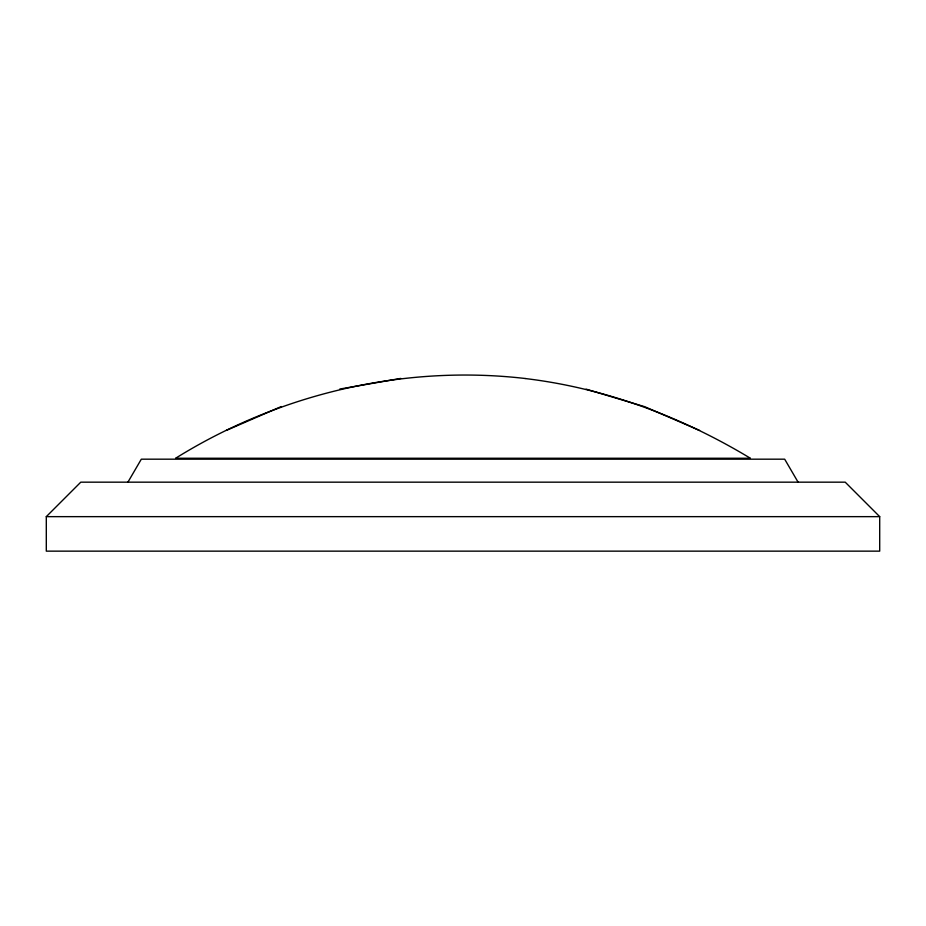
<?xml version="1.0" encoding="UTF-8"?>
<svg xmlns="http://www.w3.org/2000/svg" width="926" height="926" viewBox="0 0 926 926"><rect width="100%" height="100%" fill="white"/><g stroke="black" fill="none" stroke-linecap="round" stroke-linejoin="round"><path stroke-width="1.39" d="M127.915 482.168L141.319 459.18L784.681 459.18L798.085 482.168M46.3 516.65L80.782 482.168L845.218 482.168L879.7 516.65L879.7 551.144L46.3 551.144L46.3 516.65L879.7 516.65M525.158 378.491C403.69 364.45 279.27 393.735 175.616 458.254L750.384 458.254C681.617 416.7 605.118 388.063 525.135 378.526M226.361 430.405L281.296 406.549M339.807 389.047L400.773 378.421M586.112 389.151L644.612 406.664L699.605 430.428"/></g></svg>
